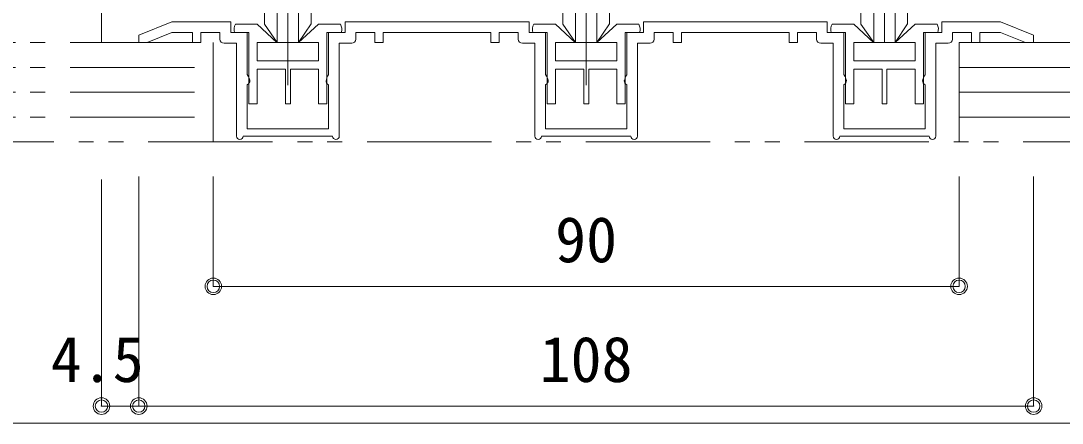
# Model space of a CAD drawing. Units: millimetres on the paper, enlarged 5 times, with parts at other scales. Extents: x -992 to 1008, y -685 to 700.
# Drawn here: x -761 to -551.5, y -26.2 to 54.6 of the extents above; entities that cross this region are included whole.
import ezdxf
from ezdxf.enums import TextEntityAlignment as Align

# ---------------------------------------------------------------- set-up
doc = ezdxf.new("R2010")
doc.units = ezdxf.units.MM
doc.header["$LTSCALE"] = 5
doc.header["$PDMODE"] = 32
doc.header["$PDSIZE"] = 2.5
for name, pattern in [('CHAIN1', [8, 5, -1, 1, -1]), ('DASHED1', [1.8, 1.2, -0.6]), ('DOUBLE_CHAIN1', [8.8, 5, -1, 0.6, -0.6, 0.6, -1])]:
    doc.linetypes.add(name, pattern=pattern)
for name, color, linetype, lineweight in [('1-0_H-SYM', 7, 'Continuous', 20), ('1-1_0', 7, 'Continuous', 20), ('2-0_18', 7, 'Continuous', 18)]:
    doc.layers.add(name, color=color, linetype=linetype, lineweight=lineweight)
doc.styles.add('ＭＳ ゴシック', font='')
doc.styles.get('ＭＳ ゴシック').set_extended_font_data('MS Gothic')

msp = doc.modelspace()

# ---------------------------------------------------------------- linework, layer by layer
at = {"layer": '1-0_H-SYM'}
msp.add_line((197.5, -26.25), (-967.5, -26.25), dxfattribs=at)
at = {"layer": '1-1_0'}
msp.add_lwpolyline([(197.5, -26.25), (-967.5, -26.25), (-967.5, 675)], dxfattribs=at)
at = {"layer": '2-0_18'}
for p, q in [((-744.748, 50.29), (-744.748, 183.18)), ((-711.981, 59.457), (-711.981, 53.971)), ((-651.981, 59.457), (-651.981, 53.971)), ((-591.981, 59.457), (-591.981, 53.971)), ((-730.581, 54.457), (-737.248, 51.79)), ((-730.581, 54.457), (-718.748, 54.457)), ((-718.748, 54.457), (-718.748, 52.29)), ((-717.793, 53.957), (-713.414, 53.957)), ((-713.414, 53.957), (-709.49, 50.29)), ((-711.981, 53.971), (-709.406, 50.291)), ((-701.081, 53.957), (-705.098, 50.29)), ((-701.081, 53.957), (-696.677, 53.957)), ((-695.748, 54.457), (-695.748, 52.29)), ((-695.748, 54.457), (-658.748, 54.457)), ((-658.748, 54.457), (-658.748, 52.29)), ((-657.794, 53.957), (-653.414, 53.957)), ((-653.414, 53.957), (-649.49, 50.29)), ((-651.981, 53.971), (-649.406, 50.291)), ((-641.081, 53.957), (-645.098, 50.29)), ((-641.081, 53.957), (-636.678, 53.957)), ((-635.748, 54.457), (-635.748, 52.29)), ((-635.748, 54.457), (-598.748, 54.457)), ((-598.748, 54.457), (-598.748, 52.29)), ((-597.794, 53.957), (-593.414, 53.957)), ((-593.414, 53.957), (-589.49, 50.29)), ((-591.981, 53.971), (-589.406, 50.291)), ((-581.081, 53.957), (-585.098, 50.29)), ((-581.081, 53.957), (-576.678, 53.957)), ((-575.748, 54.457), (-575.748, 52.29)), ((-575.748, 54.457), (-563.914, 54.457)), ((-563.914, 54.457), (-557.248, 51.79)), ((-737.248, 51.79), (-737.248, 50.29)), ((-737.248, 50.29), (-735.581, 50.29)), ((-730.581, 52.29), (-735.581, 50.29)), ((-730.581, 52.29), (-726.414, 52.29)), ((-726.414, 50.29), (-726.414, 52.29)), ((-726.414, 50.29), (-724.748, 50.29)), ((-724.748, 50.29), (-724.748, 52.29)), ((-724.748, 52.29), (-720.914, 52.29)), ((-722.248, 50.29), (-722.248, 30.29)), ((-720.914, 52.29), (-720.914, 50.957)), ((-718.748, 52.29), (-715.081, 52.29)), ((-715.414, 52.29), (-715.414, 43.791)), ((-715.081, 37.957), (-715.081, 52.29)), ((-713.414, 50.29), (-709.49, 50.29)), ((-713.414, 46.611), (-713.414, 50.29)), ((-705.072, 50.291), (-709.406, 50.291)), ((-701.081, 50.29), (-705.098, 50.29)), ((-701.081, 50.29), (-701.081, 46.611)), ((-699.414, 52.29), (-695.748, 52.29)), ((-699.414, 52.29), (-699.414, 37.957)), ((-699.081, 52.29), (-699.081, 43.791)), ((-693.581, 52.29), (-693.581, 50.957)), ((-693.581, 52.29), (-689.748, 52.29)), ((-689.748, 52.29), (-689.748, 50.29)), ((-689.748, 50.29), (-688.081, 50.29)), ((-688.081, 52.29), (-688.081, 50.29)), ((-688.081, 52.29), (-666.414, 52.29)), ((-666.414, 50.29), (-666.414, 52.29)), ((-666.414, 50.29), (-664.748, 50.29)), ((-664.748, 50.29), (-664.748, 52.29)), ((-664.748, 52.29), (-660.914, 52.29)), ((-660.914, 52.29), (-660.914, 50.957)), ((-658.748, 52.29), (-655.081, 52.29)), ((-655.414, 52.29), (-655.414, 43.791)), ((-655.081, 37.957), (-655.081, 52.29)), ((-653.414, 50.29), (-649.49, 50.29)), ((-653.414, 46.611), (-653.414, 50.29)), ((-645.072, 50.291), (-649.406, 50.291)), ((-641.081, 50.29), (-645.098, 50.29)), ((-641.081, 50.29), (-641.081, 46.611)), ((-639.414, 52.29), (-635.748, 52.29)), ((-639.414, 52.29), (-639.414, 37.957)), ((-639.081, 52.29), (-639.081, 43.791)), ((-633.581, 52.29), (-633.581, 50.957)), ((-633.581, 52.29), (-629.748, 52.29)), ((-629.748, 52.29), (-629.748, 50.29)), ((-629.748, 50.29), (-628.081, 50.29)), ((-628.081, 52.29), (-628.081, 50.29)), ((-628.081, 52.29), (-606.414, 52.29)), ((-606.414, 50.29), (-606.414, 52.29)), ((-606.414, 50.29), (-604.748, 50.29)), ((-604.748, 50.29), (-604.748, 52.29)), ((-604.748, 52.29), (-600.914, 52.29)), ((-600.914, 52.29), (-600.914, 50.957)), ((-598.748, 52.29), (-595.081, 52.29)), ((-595.414, 52.29), (-595.414, 43.791)), ((-595.081, 37.957), (-595.081, 52.29)), ((-593.414, 50.29), (-589.49, 50.29)), ((-593.414, 46.611), (-593.414, 50.29)), ((-585.072, 50.291), (-589.406, 50.291)), ((-581.081, 50.29), (-585.098, 50.29)), ((-581.081, 50.29), (-581.081, 46.611)), ((-579.414, 52.29), (-575.748, 52.29)), ((-579.414, 52.29), (-579.414, 37.957)), ((-579.081, 52.29), (-579.081, 43.791)), ((-573.581, 52.29), (-573.581, 50.957)), ((-573.581, 52.29), (-569.748, 52.29)), ((-572.248, 50.29), (-572.248, 30.29)), ((-569.748, 52.29), (-569.748, 50.29)), ((-569.748, 50.29), (-568.081, 50.29)), ((-568.081, 52.29), (-568.081, 50.29)), ((-568.081, 52.29), (-563.914, 52.29)), ((-563.914, 52.29), (-558.914, 50.29)), ((-557.248, 50.29), (-558.914, 50.29)), ((-557.248, 51.79), (-557.248, 50.29)), ((-720.081, 50.124), (-717.581, 50.124)), ((-717.581, 50.124), (-717.581, 31.457)), ((-696.914, 50.124), (-694.414, 50.124)), ((-696.914, 50.124), (-696.914, 31.457)), ((-660.081, 50.124), (-657.581, 50.124)), ((-657.581, 50.124), (-657.581, 31.457)), ((-636.914, 50.124), (-634.414, 50.124)), ((-636.914, 50.124), (-636.914, 31.457)), ((-600.081, 50.124), (-597.581, 50.124)), ((-597.581, 50.124), (-597.581, 31.457)), ((-576.914, 50.124), (-574.414, 50.124)), ((-576.914, 50.124), (-576.914, 31.457)), ((-713.414, 46.611), (-701.081, 46.611)), ((-653.414, 46.611), (-641.081, 46.611)), ((-593.414, 46.611), (-581.081, 46.611)), ((-713.414, 44.944), (-707.748, 44.944)), ((-713.414, 37.957), (-713.414, 44.944)), ((-707.748, 44.944), (-707.748, 37.957)), ((-706.748, 44.944), (-701.081, 44.944)), ((-701.081, 44.944), (-701.081, 37.957)), ((-653.414, 44.944), (-647.748, 44.944)), ((-653.414, 37.957), (-653.414, 44.944)), ((-647.748, 44.944), (-647.748, 37.957)), ((-646.748, 44.944), (-641.081, 44.944)), ((-641.081, 44.944), (-641.081, 37.957)), ((-593.414, 44.944), (-587.748, 44.944)), ((-593.414, 37.957), (-593.414, 44.944)), ((-587.748, 44.944), (-587.748, 37.957)), ((-586.748, 44.944), (-581.081, 44.944)), ((-581.081, 44.944), (-581.081, 37.957)), ((-715.414, 41.799), (-715.414, 32.957)), ((-699.081, 41.804), (-699.081, 32.957)), ((-655.414, 41.799), (-655.414, 32.957)), ((-639.081, 41.804), (-639.081, 32.957)), ((-595.414, 41.799), (-595.414, 32.957)), ((-579.081, 41.804), (-579.081, 32.957)), ((-713.414, 37.957), (-715.081, 37.957)), ((-699.414, 37.957), (-701.081, 37.957)), ((-653.414, 37.957), (-655.081, 37.957)), ((-639.414, 37.957), (-641.081, 37.957)), ((-593.414, 37.957), (-595.081, 37.957)), ((-579.414, 37.957), (-581.081, 37.957)), ((-716.026, 31.457), (-716.248, 31.457)), ((-698.411, 31.457), (-716.026, 31.457)), ((-699.081, 32.957), (-715.414, 32.957)), ((-698.411, 31.457), (-698.248, 31.457)), ((-656.026, 31.457), (-656.248, 31.457)), ((-638.411, 31.457), (-656.026, 31.457)), ((-639.081, 32.957), (-655.414, 32.957)), ((-638.411, 31.457), (-638.248, 31.457)), ((-596.026, 31.457), (-596.248, 31.457)), ((-578.411, 31.457), (-596.026, 31.457)), ((-579.081, 32.957), (-595.414, 32.957)), ((-578.411, 31.457), (-578.248, 31.457))]:
    msp.add_line(p, q, dxfattribs=at)
at = {"layer": '2-0_18', "linetype": 'CHAIN1'}
for p, q in [((-707.248, 41.68), (-707.248, 183.18)), ((-647.248, 41.68), (-647.248, 183.18))]:
    msp.add_line(p, q, dxfattribs=at)
at = {"layer": '2-0_18', "linetype": 'DASHED1'}
for p, q in [((-707.248, 160.485), (-707.248, 44.575)), ((-647.248, 160.485), (-647.248, 44.575))]:
    msp.add_line(p, q, dxfattribs=at)
at = {"layer": '2-0_18', "color": 4}
for p, q in [((-709.406, 59.457), (-709.406, 50.291)), ((-707.248, 59.457), (-707.248, 50.291)), ((-705.09, 59.457), (-705.09, 50.291)), ((-649.406, 59.457), (-649.406, 50.291)), ((-647.248, 59.457), (-647.248, 50.291)), ((-645.09, 59.457), (-645.09, 50.291)), ((-589.406, 59.457), (-589.406, 50.291)), ((-587.248, 59.457), (-587.248, 50.291)), ((-585.09, 59.457), (-585.09, 50.291)), ((-737.248, -22.815), (-737.248, 23.349)), ((-722.248, 1.261), (-722.248, 23.349)), ((-572.248, 1.261), (-572.248, 23.349)), ((-557.248, -22.815), (-557.248, 23.349)), ((-744.748, -22.815), (-744.748, 22.72)), ((-722.248, 1.261), (-572.248, 1.261)), ((-737.248, -22.815), (-744.748, -22.815)), ((-737.248, -22.815), (-557.248, -22.815))]:
    msp.add_line(p, q, dxfattribs=at)
at = {"layer": '2-0_18', "linetype": 'DOUBLE_CHAIN1'}
for p, q in [((-839.069, 50.29), (-722.248, 50.29)), ((-572.248, 50.29), (-490.324, 50.29)), ((-839.069, 45.29), (-722.248, 45.29)), ((-572.248, 45.29), (-490.324, 45.29)), ((-839.069, 40.29), (-722.248, 40.29)), ((-572.248, 40.29), (-490.324, 40.29)), ((-839.069, 35.291), (-722.248, 35.291)), ((-572.248, 35.291), (-490.324, 35.291)), ((-490.324, 30.29), (-839.069, 30.29))]:
    msp.add_line(p, q, dxfattribs=at)
at = {"layer": '2-0_18'}
for points in [[(-702.59, 59.457), (-702.59, 54.021), (-705.09, 50.291)], [(-642.59, 59.457), (-642.59, 54.021), (-645.09, 50.291)], [(-582.59, 59.457), (-582.59, 54.021), (-585.09, 50.291)], [(-706.748, 44.944), (-706.748, 37.957), (-707.748, 37.957)], [(-646.748, 44.944), (-646.748, 37.957), (-647.748, 37.957)], [(-586.748, 44.944), (-586.748, 37.957), (-587.748, 37.957)]]:
    msp.add_lwpolyline(points, dxfattribs=at)
at = {"layer": '2-0_18', "color": 4}
for centre in [(-722.248, 1.261), (-572.248, 1.261), (-744.748, -22.815), (-737.248, -22.815), (-557.248, -22.815)]:
    msp.add_circle(centre, 1.667, dxfattribs=at)
at = {"layer": '2-0_18'}
for centre, radius, start, end in [((-716.081, 52.923), 2, 148.87347, 198.44392), ((-698.407, 52.953), 2, 340.65885, 30.19339), ((-656.081, 52.923), 2, 148.87347, 198.44392), ((-638.407, 52.953), 2, 340.65885, 30.19339), ((-596.081, 52.923), 2, 148.87347, 198.44392), ((-578.407, 52.953), 2, 340.65885, 30.19339), ((-720.081, 50.957), 0.833, 180, 270), ((-694.414, 50.957), 0.833, 270, 0), ((-660.081, 50.957), 0.833, 180, 270), ((-634.414, 50.957), 0.833, 270, 0), ((-600.081, 50.957), 0.833, 180, 270), ((-574.414, 50.957), 0.833, 270, 0), ((-715.745, 42.564), 0.833, 293.36148, 6.77158), ((-718.17, 41.947), 3.333, 12.40102, 34.24194), ((-698.749, 42.568), 0.833, 176.12995, 246.40356), ((-696.29, 41.974), 3.333, 146.85531, 170.85588), ((-655.745, 42.564), 0.833, 293.36148, 6.77158), ((-658.17, 41.947), 3.333, 12.40102, 34.24194), ((-638.749, 42.568), 0.833, 176.12995, 246.40356), ((-636.29, 41.974), 3.333, 146.85531, 170.85588), ((-595.745, 42.564), 0.833, 293.36148, 6.77158), ((-598.17, 41.947), 3.333, 12.40102, 34.24194), ((-578.749, 42.568), 0.833, 176.12995, 246.40356), ((-576.29, 41.974), 3.333, 146.85531, 170.85588), ((-716.914, 31.457), 0.667, 180, 0), ((-697.581, 31.457), 0.667, 180, 0), ((-656.914, 31.457), 0.667, 180, 0), ((-637.581, 31.457), 0.667, 180, 0), ((-596.914, 31.457), 0.667, 180, 0), ((-577.581, 31.457), 0.667, 180, 0)]:
    msp.add_arc(centre, radius, start, end, dxfattribs=at)
at = {"layer": '2-0_18', "color": 5}
for p in [(-722.248, 1.261), (-572.248, 1.261), (-744.748, -22.815), (-737.248, -22.815), (-557.248, -22.815)]:
    msp.add_point(p, dxfattribs=at)
at = {"layer": '2-0_18', "color": 4}
for p in [(-722.248, 1.261), (-572.248, 1.261), (-744.748, -22.815), (-737.248, -22.815), (-557.248, -22.815)]:
    msp.add_point(p, dxfattribs=at)

# ---------------------------------------------------------------- texts
at = {"layer": '2-0_18', "style": 'ＭＳ ゴシック'}
for s, p in [('90', (-653.498, 3.344)), ('4.5', (-754.956, -20.731)), ('108', (-656.623, -20.731))]:
    msp.add_text(s, height=9.164, dxfattribs=at).set_placement(p, align=Align.BOTTOM_LEFT)

doc.saveas('drawing.dxf')
